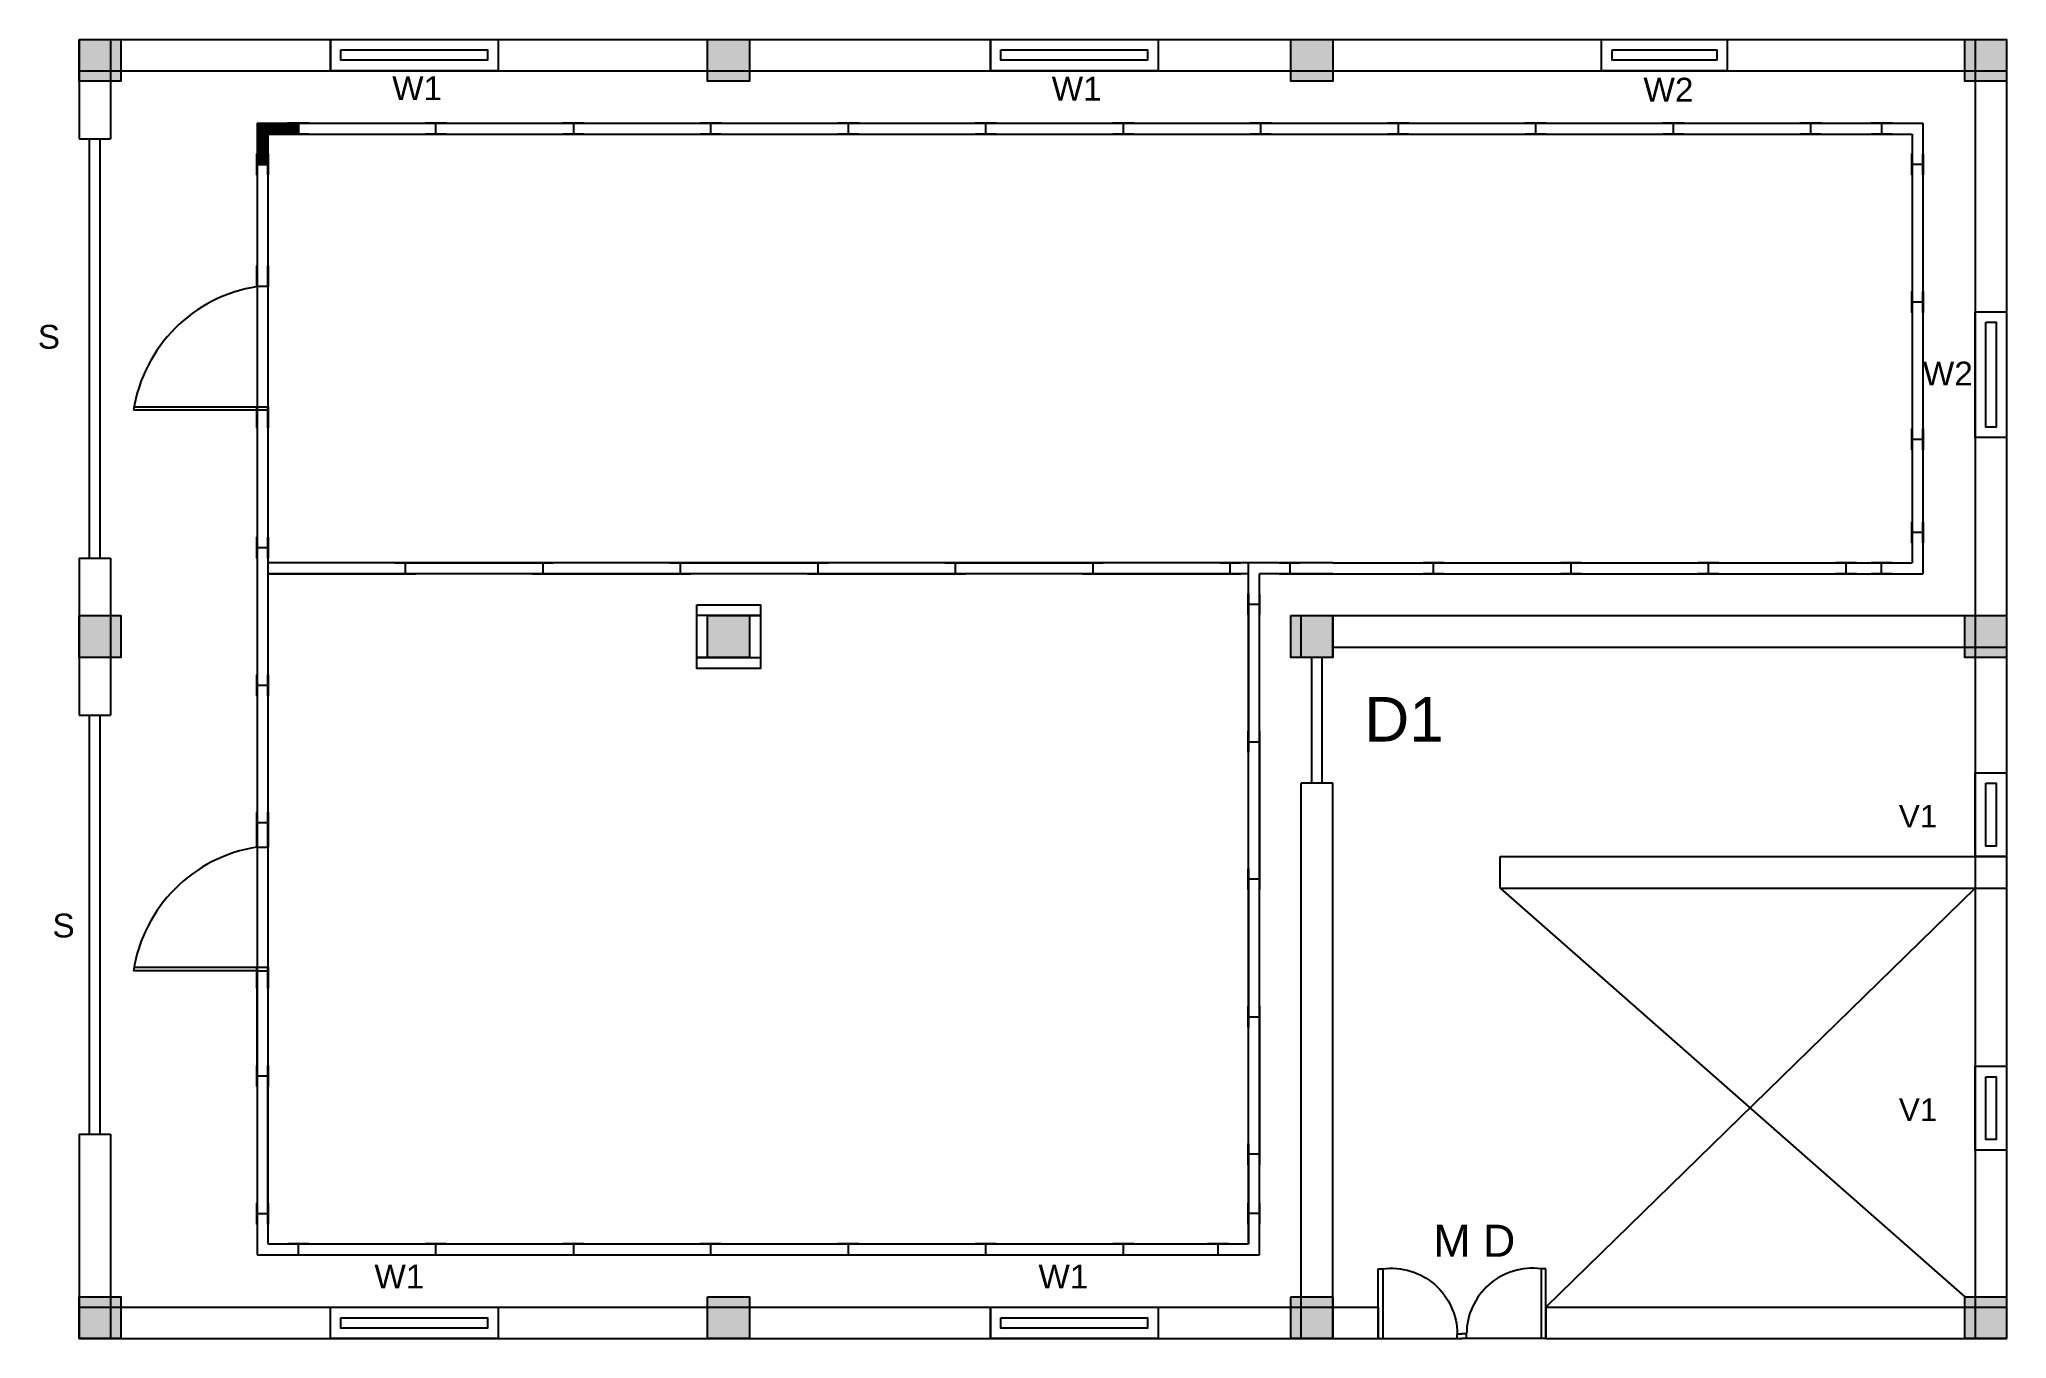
# Model space of a CAD drawing. Header units: millimetres. Extents: x -5757 to 4071, y -90348 to 1709.
# Drawn here: x 3507 to 4071, y -90348 to -89976 of the extents above.
import ezdxf

# ---------------------------------------------------------------- set-up
doc = ezdxf.new("R2010")
doc.units = ezdxf.units.MM
doc.header["$MEASUREMENT"] = 0
doc.styles.get("Standard").update_dxf_attribs({"font": 'arial.ttf'})

# ---------------------------------------------------------------- blocks, each defined once
blk = doc.blocks.new('door')
for p, q in [((365.48, -158.42), (335.48, -158.42)), ((335.48, -158.42), (335.48, -160.42)), ((335.48, -160.42), (365.48, -160.42)), ((365.48, -158.42), (365.48, -194.42)), ((365.48, -192.42), (363.48, -192.42)), ((363.48, -192.42), (363.48, -194.42))]:
    blk.add_line(p, q)
blk.add_arc((363.59, -164.07), 28.34, 172.58587, 269.78598)

msp = doc.modelspace()

# ---------------------------------------------------------------- hatches: boundary and pattern name
h = msp.add_hatch(color=256)
h.dxf.hatch_style = 1
h.paths.add_polyline_path([(3530.80372, -89976.20812), (3518.80372, -89976.20812), (3518.80372, -89988.20812), (3530.80372, -89988.20812)])
h = msp.add_hatch(color=256)
h.dxf.hatch_style = 1
h.paths.add_polyline_path([(3710.80372, -89976.20812), (3698.80372, -89976.20812), (3698.80372, -89988.20812), (3710.80372, -89988.20812)])
h = msp.add_hatch(color=256)
h.dxf.hatch_style = 1
h.paths.add_polyline_path([(3877.80372, -89976.20812), (3865.80372, -89976.20812), (3865.80372, -89988.20812), (3877.80372, -89988.20812)])
h = msp.add_hatch(color=256)
h.dxf.hatch_style = 1
h.paths.add_polyline_path([(4070.80372, -89976.20812), (4058.80372, -89976.20812), (4058.80372, -89988.20812), (4070.80372, -89988.20812)])
h = msp.add_hatch()
h.set_pattern_fill('INSUL', color=256)
h.set_pattern_definition([(360, (6323.54104, -91226.3244), (0, 0.375), []), (360, (6323.54104, -91226.1994), (0, 0.375), [0.125, -0.125]), (360, (6323.54104, -91226.0744), (0, 0.375), [0.125, -0.125])])
h.paths.add_polyline_path([(3572.90372, -90003.30812), (3581.61372, -90003.30812), (3581.61372, -90000.20812), (3569.80372, -90000.20812), (3569.80372, -90012.01812), (3572.90372, -90012.01812)])
h = msp.add_hatch(color=256)
h.dxf.hatch_style = 1
h.paths.add_polyline_path([(3530.80372, -90141.20812), (3518.80372, -90141.20812), (3518.80372, -90153.20812), (3530.80372, -90153.20812)])
h = msp.add_hatch(color=256)
h.dxf.hatch_style = 1
h.paths.add_polyline_path([(3710.80372, -90141.20812), (3698.80372, -90141.20812), (3698.80372, -90153.20812), (3710.80372, -90153.20812)])
h = msp.add_hatch(color=256)
h.dxf.hatch_style = 1
h.paths.add_polyline_path([(3877.80372, -90141.20812), (3865.80372, -90141.20812), (3865.80372, -90153.20812), (3877.80372, -90153.20812)])
h = msp.add_hatch(color=256)
h.dxf.hatch_style = 1
h.paths.add_polyline_path([(4070.80372, -90141.20812), (4058.80372, -90141.20812), (4058.80372, -90153.20812), (4070.80372, -90153.20812)])
h = msp.add_hatch(color=256)
h.dxf.hatch_style = 1
h.paths.add_polyline_path([(3530.80372, -90336.20812), (3518.80372, -90336.20812), (3518.80372, -90348.20812), (3530.80372, -90348.20812)])
h = msp.add_hatch(color=256)
h.dxf.hatch_style = 1
h.paths.add_polyline_path([(3710.80372, -90336.20812), (3698.80372, -90336.20812), (3698.80372, -90348.20812), (3710.80372, -90348.20812)])
h = msp.add_hatch(color=256)
h.dxf.hatch_style = 1
h.paths.add_polyline_path([(3877.80372, -90336.20812), (3865.80372, -90336.20812), (3865.80372, -90348.20812), (3877.80372, -90348.20812)])
h = msp.add_hatch(color=256)
h.dxf.hatch_style = 1
h.paths.add_polyline_path([(4070.80372, -90336.20812), (4058.80372, -90336.20812), (4058.80372, -90348.20812), (4070.80372, -90348.20812)])

# ---------------------------------------------------------------- linework, layer by layer
for p, q in [((3518.80372, -89976.20812, 627815.94764), (4070.80372, -89976.20812, 627815.94764)), ((3518.80372, -89976.20812, 627815.94764), (3518.80372, -90004.70812, 627815.94764)), ((3527.80372, -89976.20812, 627815.94764), (3527.80372, -90004.70812, 627815.94764)), ((3590.80372, -89976.20812, 627815.94764), (3590.80372, -89985.20812, 627815.94764)), ((3638.80372, -89976.20812, 627815.94764), (3638.80372, -89985.20812, 627815.94764)), ((3779.80372, -89976.20812, 627815.94764), (3779.80372, -89985.20812, 627815.94764)), ((3827.80372, -89976.20812, 627815.94764), (3827.80372, -89985.20812, 627815.94764)), ((4061.80372, -89976.20812, 627815.94764), (4061.80372, -90348.20812, 627815.94764)), ((4070.80372, -89976.20812, 627815.94764), (4070.80372, -90348.20812, 627815.94764)), ((3518.80372, -89985.20812, 627815.94764), (4070.80372, -89985.20812, 627815.94764)), ((3581.61372, -90000.20812, 627815.94764), (3581.61372, -90003.30812, 627815.94764)), ((3620.98372, -90003.30812, 627815.94764), (3620.98372, -90000.20812, 627815.94764)), ((3620.98372, -90000.20812, 627815.94764), (3660.35372, -90000.20812, 627815.94764)), ((3660.35372, -90000.20812, 627815.94764), (3660.35372, -90003.30812, 627815.94764)), ((3699.72372, -90003.30812, 627815.94764), (3699.72372, -90000.20812, 627815.94764)), ((3699.72372, -90000.20812, 627815.94764), (3739.09372, -90000.20812, 627815.94764)), ((3739.09372, -90000.20812, 627815.94764), (3739.09372, -90003.30812, 627815.94764)), ((3778.46372, -90003.30812, 627815.94764), (3778.46372, -90000.20812, 627815.94764)), ((3778.46372, -90000.20812, 627815.94764), (3817.83372, -90000.20812, 627815.94764)), ((3817.83372, -90000.20812, 627815.94764), (3817.83372, -90003.30812, 627815.94764)), ((3857.20372, -90003.30812, 627815.94764), (3857.20372, -90000.20812, 627815.94764)), ((3857.20372, -90000.20812, 627815.94764), (3896.57372, -90000.20812, 627815.94764)), ((3896.57372, -90000.20812, 627815.94764), (3896.57372, -90003.30812, 627815.94764)), ((3935.94372, -90003.30812, 627815.94764), (3935.94372, -90000.20812, 627815.94764)), ((3935.94372, -90000.20812, 627815.94764), (3975.31372, -90000.20812, 627815.94764)), ((3975.31372, -90000.20812, 627815.94764), (3975.31372, -90003.30812, 627815.94764)), ((4014.68372, -90003.30812, 627815.94764), (4014.68372, -90000.20812, 627815.94764)), ((4034.99372, -90000.20812, 627815.94764), (4034.99372, -90003.30812, 627815.94764)), ((3581.61372, -90003.30812, 627815.94764), (3620.98372, -90003.30812, 627815.94764)), ((3660.35372, -90003.30812, 627815.94764), (3699.72372, -90003.30812, 627815.94764)), ((3739.09372, -90003.30812, 627815.94764), (3778.46372, -90003.30812, 627815.94764)), ((3817.83372, -90003.30812, 627815.94764), (3857.20372, -90003.30812, 627815.94764)), ((3896.57372, -90003.30812, 627815.94764), (3935.94372, -90003.30812, 627815.94764)), ((3975.31372, -90003.30812, 627815.94764), (4014.68372, -90003.30812, 627815.94764)), ((3569.80372, -90012.01812, 627815.94764), (3572.90372, -90012.01812, 627815.94764)), ((4046.80372, -90012.01812, 627815.94764), (4043.70372, -90012.01812, 627815.94764)), ((3569.80372, -90045.30812, 627815.94764), (3569.80372, -90084.10812, 627815.94764)), ((3572.90372, -90047.00812, 627815.94764), (3569.80372, -90047.00812, 627815.94764)), ((3534.57125, -90081.40812, 627815.94764), (3572.90372, -90081.40812, 627815.94764)), ((3569.80372, -90082.40812, 627815.94764), (3534.40372, -90082.40812, 627815.94764)), ((3572.90372, -90082.40812, 627815.94764), (3569.80372, -90082.40812, 627815.94764)), ((3572.90372, -90082.40812, 627815.94764), (3572.90372, -90121.77812, 627815.94764)), ((4046.80372, -90117.39812, 627815.94764), (4043.70372, -90117.39812, 627815.94764)), ((3518.80372, -90124.70812, 627815.94764), (3518.80372, -90169.70812, 627815.94764)), ((3527.80372, -90124.70812, 627815.94764), (3527.80372, -90169.70812, 627815.94764)), ((3572.90372, -90121.77812, 627815.94764), (3569.80372, -90121.77812, 627815.94764)), ((3569.80372, -90121.77812, 627815.94764), (3569.80372, -90161.14812, 627815.94764)), ((3572.90372, -90126.10812, 627815.94764), (3572.90372, -90129.20812, 627815.94764)), ((3853.70372, -90129.20812, 627815.94764), (3853.70372, -90126.10812, 627815.94764)), ((3865.51372, -90126.10812, 627815.94764), (3865.51372, -90129.20812, 627815.94764)), ((3877.80372, -90126.10812, 627815.94764), (4043.70372, -90126.10812, 627815.94764)), ((4034.99372, -90129.20812, 627815.94764), (4034.99372, -90126.10812, 627815.94764)), ((3853.70372, -90189.20812, 627815.94764), (3853.70372, -90129.20812, 627815.94764)), ((3853.70372, -90321.10812, 627815.94764), (3853.70372, -90129.20812, 627815.94764)), ((3877.80372, -90129.20812, 627815.94764), (4046.80372, -90129.20812, 627815.94764)), ((3853.70372, -90137.91812, 627815.94764), (3856.80372, -90137.91812, 627815.94764)), ((3713.90372, -90141.20812, 627815.94764), (3695.70372, -90141.20812, 627815.94764)), ((3710.80372, -90141.20812, 627815.94764), (3713.90372, -90141.20812, 627815.94764)), ((3868.80372, -90153.20812, 627815.94764), (3868.80372, -90141.20812, 627815.94764)), ((3877.80372, -90153.20812, 627815.94764), (3877.80372, -90141.20812, 627815.94764)), ((3877.80372, -90141.20812, 627815.94764), (4070.80372, -90141.20812, 627815.94764)), ((3698.80372, -90153.20812, 627815.94764), (3695.70372, -90153.20812, 627815.94764)), ((3695.70372, -90153.20812, 627815.94764), (3713.90372, -90153.20812, 627815.94764)), ((3871.80039, -90189.20812, 627815.94764), (3871.80039, -90153.20812, 627815.94764)), ((3874.80039, -90189.20812, 627815.94764), (3874.80039, -90153.20812, 627815.94764)), ((3877.80372, -90150.20812, 627815.94764), (4070.80372, -90150.20812, 627815.94764)), ((3569.80372, -90161.14812, 627815.94764), (3572.90372, -90161.14812, 627815.94764)), ((3572.90372, -90161.14812, 627815.94764), (3572.90372, -90200.51812, 627815.94764)), ((3853.70372, -90321.10812, 627815.94764), (3853.70372, -90189.20812, 627815.94764)), ((3856.80372, -90324.20812, 627815.94764), (3856.80372, -90189.20812, 627815.94764)), ((3868.80372, -90348.20812, 627815.94764), (3868.80372, -90189.20812, 627815.94764)), ((3877.80372, -90189.20812, 627815.94764), (3868.80372, -90189.20812, 627815.94764)), ((3877.80372, -90348.20812, 627815.94764), (3877.80372, -90189.20812, 627815.94764)), ((3572.90372, -90200.51812, 627815.94764), (3569.80372, -90200.51812, 627815.94764)), ((3569.80372, -90207.45812, 627815.94764), (3572.90372, -90207.45812, 627815.94764)), ((3925.80372, -90219.20812, 627815.94764), (3925.80372, -90210.20812, 627815.94764)), ((3925.80372, -90210.20812, 627815.94764), (4070.80372, -90210.20812, 627815.94764)), ((3925.80372, -90219.20812, 627815.94764), (4070.80372, -90219.20812, 627815.94764)), ((3925.80372, -90219.20812, 627815.94764), (4058.80372, -90336.20812, 627815.94764)), ((4061.80372, -90219.20812, 627815.94764), (3938.80372, -90339.20812, 627815.94764)), ((3569.80372, -90242.85812, 627815.94764), (3534.40372, -90242.85812, 627815.94764)), ((3534.57125, -90241.85812, 627815.94764), (3572.90372, -90241.85812, 627815.94764)), ((3569.80372, -90242.85812, 627815.94764), (3572.90372, -90242.85812, 627815.94764)), ((3569.80372, -90273.02812, 627815.94764), (3569.80372, -90242.85812, 627815.94764)), ((3572.90372, -90273.02812, 627815.94764), (3569.80372, -90273.02812, 627815.94764)), ((3572.90372, -90312.39812, 627815.94764), (3572.90372, -90273.02812, 627815.94764)), ((3518.80372, -90289.70812, 627815.94764), (3518.80372, -90336.20812, 627815.94764)), ((3527.80372, -90289.70812, 627815.94764), (3527.80372, -90336.20812, 627815.94764)), ((3569.80372, -90312.39812, 627815.94764), (3572.90372, -90312.39812, 627815.94764)), ((3856.80372, -90312.39812, 627815.94764), (3853.70372, -90312.39812, 627815.94764)), ((3581.61372, -90324.20812, 627815.94764), (3581.61372, -90321.10812, 627815.94764)), ((3844.99372, -90324.20812, 627815.94764), (3844.99372, -90321.10812, 627815.94764)), ((3518.80372, -90336.20812, 627815.94764), (3518.80372, -90348.20812, 627815.94764)), ((3518.80372, -90339.20812, 627815.94764), (3890.80372, -90339.20812, 627815.94764)), ((3527.80372, -90336.20812, 627815.94764), (3527.80372, -90348.20812, 627815.94764)), ((3779.80372, -90339.20812, 627815.94764), (3779.80372, -90348.20812, 627815.94764)), ((3827.80372, -90339.20812, 627815.94764), (3827.80372, -90348.20812, 627815.94764)), ((3890.80372, -90339.20812, 627815.94764), (3890.80372, -90348.20812, 627815.94764)), ((3938.80372, -90339.20812, 627815.94764), (4070.80372, -90339.20812, 627815.94764)), ((3938.80372, -90339.20812, 627815.94764), (3938.80372, -90348.20812, 627815.94764)), ((3518.80372, -90348.20812, 627815.94764), (3890.80372, -90348.20812, 627815.94764)), ((3938.80372, -90348.20812, 627815.94764), (4070.80372, -90348.20812, 627815.94764))]:
    msp.add_line(p, q)
at = {"color": 3}
for p, q in [((3518.80372, -90004.70812, 627815.94764), (3527.80372, -90004.70812, 627815.94764)), ((3518.80372, -90124.70812, 627815.94764), (3527.80372, -90124.70812, 627815.94764)), ((3518.80372, -90169.70812, 627815.94764), (3527.80372, -90169.70812, 627815.94764)), ((3518.80372, -90289.70812, 627815.94764), (3527.80372, -90289.70812, 627815.94764))]:
    msp.add_line(p, q, dxfattribs=at)
at = {"elevation": 627815.94764}
for points in [[(3518.80372, -89976.20812), (3530.80372, -89976.20812), (3530.80372, -89988.20812), (3518.80372, -89988.20812)], [(3698.80372, -89976.20812), (3710.80372, -89976.20812), (3710.80372, -89988.20812), (3698.80372, -89988.20812)], [(3865.80372, -89976.20812), (3877.80372, -89976.20812), (3877.80372, -89988.20812), (3865.80372, -89988.20812)], [(4058.80372, -89976.20812), (4070.80372, -89976.20812), (4070.80372, -89988.20812), (4058.80372, -89988.20812)], [(3695.70372, -90138.10812), (3713.90372, -90138.10812), (3713.90372, -90156.30812), (3695.70372, -90156.30812)], [(3518.80372, -90141.20812), (3530.80372, -90141.20812), (3530.80372, -90153.20812), (3518.80372, -90153.20812)], [(3698.80372, -90141.20812), (3710.80372, -90141.20812), (3710.80372, -90153.20812), (3698.80372, -90153.20812)], [(3865.80372, -90141.20812), (3877.80372, -90141.20812), (3877.80372, -90153.20812), (3865.80372, -90153.20812)], [(4058.80372, -90141.20812), (4070.80372, -90141.20812), (4070.80372, -90153.20812), (4058.80372, -90153.20812)], [(3518.80372, -90336.20812), (3530.80372, -90336.20812), (3530.80372, -90348.20812), (3518.80372, -90348.20812)], [(3698.80372, -90336.20812), (3710.80372, -90336.20812), (3710.80372, -90348.20812), (3698.80372, -90348.20812)], [(3865.80372, -90336.20812), (3877.80372, -90336.20812), (3877.80372, -90348.20812), (3865.80372, -90348.20812)], [(4058.80372, -90336.20812), (4070.80372, -90336.20812), (4070.80372, -90348.20812), (4058.80372, -90348.20812)]]:
    msp.add_lwpolyline(points, close=True, dxfattribs=at)
at = {"color": 2, "elevation": 627815.94764}
for points in [[(3590.80372, -89976.20812), (3638.80372, -89976.20812), (3638.80372, -89985.20812), (3590.80372, -89985.20812)], [(3593.80372, -89979.20812), (3635.80372, -89979.20812), (3635.80372, -89982.20812), (3593.80372, -89982.20812)], [(3779.80372, -89976.20812), (3827.80372, -89976.20812), (3827.80372, -89985.20812), (3779.80372, -89985.20812)], [(3782.80372, -89979.20812), (3824.80372, -89979.20812), (3824.80372, -89982.20812), (3782.80372, -89982.20812)], [(3954.80372, -89976.20812), (3990.80372, -89976.20812), (3990.80372, -89985.20812), (3954.80372, -89985.20812)], [(3957.80372, -89979.20812), (3987.80372, -89979.20812), (3987.80372, -89982.20812), (3957.80372, -89982.20812)], [(4061.80372, -90054.20812), (4070.80372, -90054.20812), (4070.80372, -90090.20812), (4061.80372, -90090.20812)], [(4064.80372, -90057.20812), (4067.80372, -90057.20812), (4067.80372, -90087.20812), (4064.80372, -90087.20812)], [(4061.80372, -90186.20812), (4070.80372, -90186.20812), (4070.80372, -90210.20812), (4061.80372, -90210.20812)], [(4064.80372, -90189.20812), (4067.80372, -90189.20812), (4067.80372, -90207.20812), (4064.80372, -90207.20812)], [(4061.80372, -90270.20812), (4070.80372, -90270.20812), (4070.80372, -90294.20812), (4061.80372, -90294.20812)], [(4064.80372, -90273.20812), (4067.80372, -90273.20812), (4067.80372, -90291.20812), (4064.80372, -90291.20812)], [(3590.80372, -90339.20812), (3638.80372, -90339.20812), (3638.80372, -90348.20812), (3590.80372, -90348.20812)], [(3779.80372, -90339.20812), (3827.80372, -90339.20812), (3827.80372, -90348.20812), (3779.80372, -90348.20812)], [(3593.80372, -90342.20812), (3635.80372, -90342.20812), (3635.80372, -90345.20812), (3593.80372, -90345.20812)], [(3782.80372, -90342.20812), (3824.80372, -90342.20812), (3824.80372, -90345.20812), (3782.80372, -90345.20812)]]:
    msp.add_lwpolyline(points, close=True, dxfattribs=at)
at = {"elevation": 627815.94764}
for points in [[(3569.80372, -90000.20812), (3569.80372, -90324.20812)], [(3569.80372, -90000.20812), (4046.80372, -90000.20812)], [(3581.61372, -90000.20812), (3578.61372, -90000.20812), (3578.61372, -90000.14562), (3584.61372, -90000.14562), (3584.61372, -90000.20812), (3581.61372, -90000.20812)], [(3620.98372, -90000.20812), (3617.98372, -90000.20812), (3617.98372, -90000.14562), (3623.98372, -90000.14562), (3623.98372, -90000.20812), (3620.98372, -90000.20812)], [(3660.35372, -90000.20812), (3657.35372, -90000.20812), (3657.35372, -90000.14562), (3663.35372, -90000.14562), (3663.35372, -90000.20812), (3660.35372, -90000.20812)], [(3699.72372, -90000.20812), (3696.72372, -90000.20812), (3696.72372, -90000.14562), (3702.72372, -90000.14562), (3702.72372, -90000.20812), (3699.72372, -90000.20812)], [(3739.09372, -90000.20812), (3736.09372, -90000.20812), (3736.09372, -90000.14562), (3742.09372, -90000.14562), (3742.09372, -90000.20812), (3739.09372, -90000.20812)], [(3778.46372, -90000.20812), (3775.46372, -90000.20812), (3775.46372, -90000.14562), (3781.46372, -90000.14562), (3781.46372, -90000.20812), (3778.46372, -90000.20812)], [(3817.83372, -90000.20812), (3814.83372, -90000.20812), (3814.83372, -90000.14562), (3820.83372, -90000.14562), (3820.83372, -90000.20812), (3817.83372, -90000.20812)], [(3857.20372, -90000.20812), (3854.20372, -90000.20812), (3854.20372, -90000.14562), (3860.20372, -90000.14562), (3860.20372, -90000.20812), (3857.20372, -90000.20812)], [(3896.57372, -90000.20812), (3893.57372, -90000.20812), (3893.57372, -90000.14562), (3899.57372, -90000.14562), (3899.57372, -90000.20812), (3896.57372, -90000.20812)], [(3935.94372, -90000.20812), (3932.94372, -90000.20812), (3932.94372, -90000.14562), (3938.94372, -90000.14562), (3938.94372, -90000.20812), (3935.94372, -90000.20812)], [(3975.31372, -90000.20812), (3972.31372, -90000.20812), (3972.31372, -90000.14562), (3978.31372, -90000.14562), (3978.31372, -90000.20812), (3975.31372, -90000.20812)], [(4014.68372, -90000.20812), (4011.68372, -90000.20812), (4011.68372, -90000.14562), (4017.68372, -90000.14562), (4017.68372, -90000.20812), (4014.68372, -90000.20812)], [(4034.99372, -90000.20812), (4031.99372, -90000.20812), (4031.99372, -90000.14562), (4037.99372, -90000.14562), (4037.99372, -90000.20812), (4034.99372, -90000.20812)], [(4046.80372, -90000.20812), (4046.80372, -90129.20812)], [(3572.90372, -90003.30812), (3572.90372, -90126.10812)], [(3572.90372, -90003.30812), (4043.70372, -90003.30812)], [(3581.61372, -90003.37062), (3578.61372, -90003.37062), (3578.61372, -90003.30812), (3584.61372, -90003.30812), (3584.61372, -90003.37062), (3581.61372, -90003.37062)], [(3620.98372, -90003.37062), (3617.98372, -90003.37062), (3617.98372, -90003.30812), (3623.98372, -90003.30812), (3623.98372, -90003.37062), (3620.98372, -90003.37062)], [(3660.35372, -90003.37062), (3657.35372, -90003.37062), (3657.35372, -90003.30812), (3663.35372, -90003.30812), (3663.35372, -90003.37062), (3660.35372, -90003.37062)], [(3699.72372, -90003.37062), (3696.72372, -90003.37062), (3696.72372, -90003.30812), (3702.72372, -90003.30812), (3702.72372, -90003.37062), (3699.72372, -90003.37062)], [(3739.09372, -90003.37062), (3736.09372, -90003.37062), (3736.09372, -90003.30812), (3742.09372, -90003.30812), (3742.09372, -90003.37062), (3739.09372, -90003.37062)], [(3778.46372, -90003.37062), (3775.46372, -90003.37062), (3775.46372, -90003.30812), (3781.46372, -90003.30812), (3781.46372, -90003.37062), (3778.46372, -90003.37062)], [(3817.83372, -90003.37062), (3814.83372, -90003.37062), (3814.83372, -90003.30812), (3820.83372, -90003.30812), (3820.83372, -90003.37062), (3817.83372, -90003.37062)], [(3857.20372, -90003.37062), (3854.20372, -90003.37062), (3854.20372, -90003.30812), (3860.20372, -90003.30812), (3860.20372, -90003.37062), (3857.20372, -90003.37062)], [(3896.57372, -90003.37062), (3893.57372, -90003.37062), (3893.57372, -90003.30812), (3899.57372, -90003.30812), (3899.57372, -90003.37062), (3896.57372, -90003.37062)], [(3935.94372, -90003.37062), (3932.94372, -90003.37062), (3932.94372, -90003.30812), (3938.94372, -90003.30812), (3938.94372, -90003.37062), (3935.94372, -90003.37062)], [(3975.31372, -90003.37062), (3972.31372, -90003.37062), (3972.31372, -90003.30812), (3978.31372, -90003.30812), (3978.31372, -90003.37062), (3975.31372, -90003.37062)], [(4014.68372, -90003.37062), (4011.68372, -90003.37062), (4011.68372, -90003.30812), (4017.68372, -90003.30812), (4017.68372, -90003.37062), (4014.68372, -90003.37062)], [(4034.99372, -90003.37062), (4031.99372, -90003.37062), (4031.99372, -90003.30812), (4037.99372, -90003.30812), (4037.99372, -90003.37062), (4034.99372, -90003.37062)], [(4043.70372, -90003.30812), (4043.70372, -90126.10812)], [(3569.74122, -90012.01812), (3569.74122, -90009.01812), (3569.80372, -90009.01812), (3569.80372, -90015.01812), (3569.74122, -90015.01812), (3569.74122, -90012.01812)], [(3569.80372, -90012.01812), (3569.80372, -90051.38812)], [(3572.90372, -90012.01812), (3572.90372, -90009.01812), (3572.96622, -90009.01812), (3572.96622, -90015.01812), (3572.90372, -90015.01812), (3572.90372, -90012.01812)], [(4043.64122, -90012.01812), (4043.64122, -90009.01812), (4043.70372, -90009.01812), (4043.70372, -90015.01812), (4043.64122, -90015.01812), (4043.64122, -90012.01812)], [(4043.70372, -90012.01812), (4043.70372, -90051.38812), (4046.80372, -90051.38812), (4046.80372, -90090.75812), (4043.70372, -90090.75812), (4043.70372, -90126.10812)], [(4046.80372, -90012.01812), (4046.80372, -90009.01812), (4046.86622, -90009.01812), (4046.86622, -90015.01812), (4046.80372, -90015.01812), (4046.80372, -90012.01812)], [(3569.74122, -90044.00812), (3569.74122, -90041.00812), (3569.80372, -90041.00812), (3569.80372, -90047.00812), (3569.74122, -90047.00812), (3569.74122, -90044.00812)], [(3572.90372, -90044.00812), (3572.90372, -90041.00812), (3572.96622, -90041.00812), (3572.96622, -90047.00812), (3572.90372, -90047.00812), (3572.90372, -90044.00812)], [(4043.64122, -90051.38812), (4043.64122, -90048.38812), (4043.70372, -90048.38812), (4043.70372, -90054.38812), (4043.64122, -90054.38812), (4043.64122, -90051.38812)], [(4046.80372, -90051.38812), (4046.80372, -90048.38812), (4046.86622, -90048.38812), (4046.86622, -90054.38812), (4046.80372, -90054.38812), (4046.80372, -90051.38812)], [(3569.74122, -90084.40812), (3569.74122, -90081.40812), (3569.80372, -90081.40812), (3569.80372, -90087.40812), (3569.74122, -90087.40812), (3569.74122, -90084.40812)], [(3572.90372, -90084.40812), (3572.90372, -90081.40812), (3572.96622, -90081.40812), (3572.96622, -90087.40812), (3572.90372, -90087.40812), (3572.90372, -90084.40812)], [(4043.64122, -90090.75812), (4043.64122, -90087.75812), (4043.70372, -90087.75812), (4043.70372, -90093.75812), (4043.64122, -90093.75812), (4043.64122, -90090.75812)], [(4046.80372, -90090.75812), (4046.80372, -90087.75812), (4046.86622, -90087.75812), (4046.86622, -90093.75812), (4046.80372, -90093.75812), (4046.80372, -90090.75812)], [(4043.64122, -90117.39812), (4043.64122, -90114.39812), (4043.70372, -90114.39812), (4043.70372, -90120.39812), (4043.64122, -90120.39812), (4043.64122, -90117.39812)], [(4046.80372, -90117.39812), (4046.80372, -90114.39812), (4046.86622, -90114.39812), (4046.86622, -90120.39812), (4046.80372, -90120.39812), (4046.80372, -90117.39812)], [(3569.74122, -90121.77812), (3569.74122, -90118.77812), (3569.80372, -90118.77812), (3569.80372, -90124.77812), (3569.74122, -90124.77812), (3569.74122, -90121.77812)], [(3572.90372, -90121.77812), (3572.90372, -90118.77812), (3572.96622, -90118.77812), (3572.96622, -90124.77812), (3572.90372, -90124.77812), (3572.90372, -90121.77812)], [(3853.70372, -90126.10812), (3572.90372, -90126.10812)], [(3572.90372, -90129.20812), (3612.27372, -90129.20812), (3612.27372, -90126.10812), (3651.64372, -90126.10812), (3651.64372, -90129.20812), (3691.01372, -90129.20812), (3691.01372, -90126.10812), (3730.38372, -90126.10812), (3730.38372, -90129.20812), (3769.75372, -90129.20812), (3769.75372, -90126.10812), (3809.12372, -90126.10812), (3809.12372, -90129.20812), (3848.49372, -90129.20812), (3848.49372, -90126.10812)], [(3612.27372, -90126.10812), (3609.27372, -90126.10812), (3609.27372, -90126.04562), (3615.27372, -90126.04562), (3615.27372, -90126.10812), (3612.27372, -90126.10812)], [(3651.64372, -90126.10812), (3648.64372, -90126.10812), (3648.64372, -90126.04562), (3654.64372, -90126.04562), (3654.64372, -90126.10812), (3651.64372, -90126.10812)], [(3691.01372, -90126.10812), (3688.01372, -90126.10812), (3688.01372, -90126.04562), (3694.01372, -90126.04562), (3694.01372, -90126.10812), (3691.01372, -90126.10812)], [(3730.38372, -90126.10812), (3727.38372, -90126.10812), (3727.38372, -90126.04562), (3733.38372, -90126.04562), (3733.38372, -90126.10812), (3730.38372, -90126.10812)], [(3769.75372, -90126.10812), (3766.75372, -90126.10812), (3766.75372, -90126.04562), (3772.75372, -90126.04562), (3772.75372, -90126.10812), (3769.75372, -90126.10812)], [(3809.12372, -90126.10812), (3806.12372, -90126.10812), (3806.12372, -90126.04562), (3812.12372, -90126.04562), (3812.12372, -90126.10812), (3809.12372, -90126.10812)], [(3848.49372, -90126.10812), (3845.49372, -90126.10812), (3845.49372, -90126.04562), (3851.49372, -90126.04562), (3851.49372, -90126.10812), (3848.49372, -90126.10812)], [(3856.80372, -90126.10812), (3853.70372, -90126.10812)], [(3877.80372, -90126.10812), (3856.80372, -90126.10812)], [(3865.51372, -90126.10812), (3862.51372, -90126.10812), (3862.51372, -90126.04562), (3868.51372, -90126.04562), (3868.51372, -90126.10812), (3865.51372, -90126.10812)], [(3867.30372, -90129.20812), (3906.67372, -90129.20812), (3906.67372, -90126.10812), (3946.04372, -90126.10812), (3946.04372, -90129.20812), (3985.41372, -90129.20812), (3985.41372, -90126.10812), (4024.78372, -90126.10812), (4024.78372, -90129.20812), (4046.80372, -90129.20812)], [(3906.67372, -90126.10812), (3903.67372, -90126.10812), (3903.67372, -90126.04562), (3909.67372, -90126.04562), (3909.67372, -90126.10812), (3906.67372, -90126.10812)], [(3946.04372, -90126.10812), (3943.04372, -90126.10812), (3943.04372, -90126.04562), (3949.04372, -90126.04562), (3949.04372, -90126.10812), (3946.04372, -90126.10812)], [(3985.41372, -90126.10812), (3982.41372, -90126.10812), (3982.41372, -90126.04562), (3988.41372, -90126.04562), (3988.41372, -90126.10812), (3985.41372, -90126.10812)], [(4024.78372, -90126.10812), (4021.78372, -90126.10812), (4021.78372, -90126.04562), (4027.78372, -90126.04562), (4027.78372, -90126.10812), (4024.78372, -90126.10812)], [(4034.99372, -90126.10812), (4031.99372, -90126.10812), (4031.99372, -90126.04562), (4037.99372, -90126.04562), (4037.99372, -90126.10812), (4034.99372, -90126.10812)], [(3572.90372, -90129.20812), (3572.90372, -90321.10812)], [(3853.70372, -90129.20812), (3572.90372, -90129.20812)], [(3612.27372, -90129.27062), (3609.27372, -90129.27062), (3609.27372, -90129.20812), (3615.27372, -90129.20812), (3615.27372, -90129.27062), (3612.27372, -90129.27062)], [(3651.64372, -90129.27062), (3648.64372, -90129.27062), (3648.64372, -90129.20812), (3654.64372, -90129.20812), (3654.64372, -90129.27062), (3651.64372, -90129.27062)], [(3691.01372, -90129.27062), (3688.01372, -90129.27062), (3688.01372, -90129.20812), (3694.01372, -90129.20812), (3694.01372, -90129.27062), (3691.01372, -90129.27062)], [(3730.38372, -90129.27062), (3727.38372, -90129.27062), (3727.38372, -90129.20812), (3733.38372, -90129.20812), (3733.38372, -90129.27062), (3730.38372, -90129.27062)], [(3769.75372, -90129.27062), (3766.75372, -90129.27062), (3766.75372, -90129.20812), (3772.75372, -90129.20812), (3772.75372, -90129.27062), (3769.75372, -90129.27062)], [(3809.12372, -90129.27062), (3806.12372, -90129.27062), (3806.12372, -90129.20812), (3812.12372, -90129.20812), (3812.12372, -90129.27062), (3809.12372, -90129.27062)], [(3848.49372, -90129.27062), (3845.49372, -90129.27062), (3845.49372, -90129.20812), (3851.49372, -90129.20812), (3851.49372, -90129.27062), (3848.49372, -90129.27062)], [(3856.80372, -90189.20812), (3856.80372, -90129.20812)], [(3877.80372, -90129.20812), (3856.80372, -90129.20812)], [(3865.51372, -90129.27062), (3862.51372, -90129.27062), (3862.51372, -90129.20812), (3868.51372, -90129.20812), (3868.51372, -90129.27062), (3865.51372, -90129.27062)], [(3906.67372, -90129.27062), (3903.67372, -90129.27062), (3903.67372, -90129.20812), (3909.67372, -90129.20812), (3909.67372, -90129.27062), (3906.67372, -90129.27062)], [(3946.04372, -90129.27062), (3943.04372, -90129.27062), (3943.04372, -90129.20812), (3949.04372, -90129.20812), (3949.04372, -90129.27062), (3946.04372, -90129.27062)], [(3985.41372, -90129.27062), (3982.41372, -90129.27062), (3982.41372, -90129.20812), (3988.41372, -90129.20812), (3988.41372, -90129.27062), (3985.41372, -90129.27062)], [(4024.78372, -90129.27062), (4021.78372, -90129.27062), (4021.78372, -90129.20812), (4027.78372, -90129.20812), (4027.78372, -90129.27062), (4024.78372, -90129.27062)], [(4034.99372, -90129.27062), (4031.99372, -90129.27062), (4031.99372, -90129.20812), (4037.99372, -90129.20812), (4037.99372, -90129.27062), (4034.99372, -90129.27062)], [(3853.64122, -90137.91812), (3853.64122, -90134.91812), (3853.70372, -90134.91812), (3853.70372, -90140.91812), (3853.64122, -90140.91812), (3853.64122, -90137.91812)], [(3853.70372, -90137.91812), (3853.70372, -90177.28812), (3856.80372, -90177.28812), (3856.80372, -90216.65812), (3853.70372, -90216.65812), (3853.70372, -90256.02812), (3856.80372, -90256.02812), (3856.80372, -90295.39812), (3853.70372, -90295.39812), (3853.70372, -90321.10812)], [(3856.80372, -90137.91812), (3856.80372, -90134.91812), (3856.86622, -90134.91812), (3856.86622, -90140.91812), (3856.80372, -90140.91812), (3856.80372, -90137.91812)], [(3569.74122, -90161.14812), (3569.74122, -90158.14812), (3569.80372, -90158.14812), (3569.80372, -90164.14812), (3569.74122, -90164.14812), (3569.74122, -90161.14812)], [(3572.90372, -90161.14812), (3572.90372, -90158.14812), (3572.96622, -90158.14812), (3572.96622, -90164.14812), (3572.90372, -90164.14812), (3572.90372, -90161.14812)], [(3853.64122, -90177.28812), (3853.64122, -90174.28812), (3853.70372, -90174.28812), (3853.70372, -90180.28812), (3853.64122, -90180.28812), (3853.64122, -90177.28812)], [(3856.80372, -90177.28812), (3856.80372, -90174.28812), (3856.86622, -90174.28812), (3856.86622, -90180.28812), (3856.80372, -90180.28812), (3856.80372, -90177.28812)], [(3569.74122, -90200.51812), (3569.74122, -90197.51812), (3569.80372, -90197.51812), (3569.80372, -90203.51812), (3569.74122, -90203.51812), (3569.74122, -90200.51812)], [(3572.90372, -90200.51812), (3572.90372, -90197.51812), (3572.96622, -90197.51812), (3572.96622, -90203.51812), (3572.90372, -90203.51812), (3572.90372, -90200.51812)], [(3569.74122, -90204.45812), (3569.74122, -90201.45812), (3569.80372, -90201.45812), (3569.80372, -90207.45812), (3569.74122, -90207.45812), (3569.74122, -90204.45812)], [(3572.90372, -90204.45812), (3572.90372, -90201.45812), (3572.96622, -90201.45812), (3572.96622, -90207.45812), (3572.90372, -90207.45812), (3572.90372, -90204.45812)], [(3853.64122, -90216.65812), (3853.64122, -90213.65812), (3853.70372, -90213.65812), (3853.70372, -90219.65812), (3853.64122, -90219.65812), (3853.64122, -90216.65812)], [(3856.80372, -90216.65812), (3856.80372, -90213.65812), (3856.86622, -90213.65812), (3856.86622, -90219.65812), (3856.80372, -90219.65812), (3856.80372, -90216.65812)], [(3569.74122, -90244.85812), (3569.74122, -90241.85812), (3569.80372, -90241.85812), (3569.80372, -90247.85812), (3569.74122, -90247.85812), (3569.74122, -90244.85812)], [(3572.90372, -90244.85812), (3572.90372, -90241.85812), (3572.96622, -90241.85812), (3572.96622, -90247.85812), (3572.90372, -90247.85812), (3572.90372, -90244.85812)], [(3853.64122, -90256.02812), (3853.64122, -90253.02812), (3853.70372, -90253.02812), (3853.70372, -90259.02812), (3853.64122, -90259.02812), (3853.64122, -90256.02812)], [(3856.80372, -90256.02812), (3856.80372, -90253.02812), (3856.86622, -90253.02812), (3856.86622, -90259.02812), (3856.80372, -90259.02812), (3856.80372, -90256.02812)], [(3569.74122, -90273.02812), (3569.74122, -90270.02812), (3569.80372, -90270.02812), (3569.80372, -90276.02812), (3569.74122, -90276.02812), (3569.74122, -90273.02812)], [(3572.90372, -90273.02812), (3572.90372, -90270.02812), (3572.96622, -90270.02812), (3572.96622, -90276.02812), (3572.90372, -90276.02812), (3572.90372, -90273.02812)], [(3853.64122, -90295.39812), (3853.64122, -90292.39812), (3853.70372, -90292.39812), (3853.70372, -90298.39812), (3853.64122, -90298.39812), (3853.64122, -90295.39812)], [(3856.80372, -90295.39812), (3856.80372, -90292.39812), (3856.86622, -90292.39812), (3856.86622, -90298.39812), (3856.80372, -90298.39812), (3856.80372, -90295.39812)], [(3569.74122, -90312.39812), (3569.74122, -90309.39812), (3569.80372, -90309.39812), (3569.80372, -90315.39812), (3569.74122, -90315.39812), (3569.74122, -90312.39812)], [(3572.90372, -90312.39812), (3572.90372, -90309.39812), (3572.96622, -90309.39812), (3572.96622, -90315.39812), (3572.90372, -90315.39812), (3572.90372, -90312.39812)], [(3853.64122, -90312.39812), (3853.64122, -90309.39812), (3853.70372, -90309.39812), (3853.70372, -90315.39812), (3853.64122, -90315.39812), (3853.64122, -90312.39812)], [(3856.80372, -90312.39812), (3856.80372, -90309.39812), (3856.86622, -90309.39812), (3856.86622, -90315.39812), (3856.80372, -90315.39812), (3856.80372, -90312.39812)], [(3569.80372, -90324.20812), (3856.80372, -90324.20812)], [(3572.90372, -90321.10812), (3853.70372, -90321.10812)], [(3581.61372, -90321.10812), (3578.61372, -90321.10812), (3578.61372, -90321.04562), (3584.61372, -90321.04562), (3584.61372, -90321.10812), (3581.61372, -90321.10812)], [(3581.61372, -90324.27062), (3578.61372, -90324.27062), (3578.61372, -90324.20812), (3584.61372, -90324.20812), (3584.61372, -90324.27062), (3581.61372, -90324.27062)], [(3581.61372, -90324.20812), (3620.98372, -90324.20812), (3620.98372, -90321.10812), (3660.35372, -90321.10812), (3660.35372, -90324.20812), (3699.72372, -90324.20812), (3699.72372, -90321.10812), (3739.09372, -90321.10812), (3739.09372, -90324.20812), (3778.46372, -90324.20812), (3778.46372, -90321.10812), (3817.83372, -90321.10812), (3817.83372, -90324.20812), (3856.80372, -90324.20812)], [(3620.98372, -90321.10812), (3617.98372, -90321.10812), (3617.98372, -90321.04562), (3623.98372, -90321.04562), (3623.98372, -90321.10812), (3620.98372, -90321.10812)], [(3620.98372, -90324.27062), (3617.98372, -90324.27062), (3617.98372, -90324.20812), (3623.98372, -90324.20812), (3623.98372, -90324.27062), (3620.98372, -90324.27062)], [(3660.35372, -90321.10812), (3657.35372, -90321.10812), (3657.35372, -90321.04562), (3663.35372, -90321.04562), (3663.35372, -90321.10812), (3660.35372, -90321.10812)], [(3660.35372, -90324.27062), (3657.35372, -90324.27062), (3657.35372, -90324.20812), (3663.35372, -90324.20812), (3663.35372, -90324.27062), (3660.35372, -90324.27062)], [(3699.72372, -90321.10812), (3696.72372, -90321.10812), (3696.72372, -90321.04562), (3702.72372, -90321.04562), (3702.72372, -90321.10812), (3699.72372, -90321.10812)], [(3699.72372, -90324.27062), (3696.72372, -90324.27062), (3696.72372, -90324.20812), (3702.72372, -90324.20812), (3702.72372, -90324.27062), (3699.72372, -90324.27062)], [(3739.09372, -90321.10812), (3736.09372, -90321.10812), (3736.09372, -90321.04562), (3742.09372, -90321.04562), (3742.09372, -90321.10812), (3739.09372, -90321.10812)], [(3739.09372, -90324.27062), (3736.09372, -90324.27062), (3736.09372, -90324.20812), (3742.09372, -90324.20812), (3742.09372, -90324.27062), (3739.09372, -90324.27062)], [(3778.46372, -90321.10812), (3775.46372, -90321.10812), (3775.46372, -90321.04562), (3781.46372, -90321.04562), (3781.46372, -90321.10812), (3778.46372, -90321.10812)], [(3778.46372, -90324.27062), (3775.46372, -90324.27062), (3775.46372, -90324.20812), (3781.46372, -90324.20812), (3781.46372, -90324.27062), (3778.46372, -90324.27062)], [(3817.83372, -90321.10812), (3814.83372, -90321.10812), (3814.83372, -90321.04562), (3820.83372, -90321.04562), (3820.83372, -90321.10812), (3817.83372, -90321.10812)], [(3817.83372, -90324.27062), (3814.83372, -90324.27062), (3814.83372, -90324.20812), (3820.83372, -90324.20812), (3820.83372, -90324.27062), (3817.83372, -90324.27062)], [(3844.99372, -90321.10812), (3841.99372, -90321.10812), (3841.99372, -90321.04562), (3847.99372, -90321.04562), (3847.99372, -90321.10812), (3844.99372, -90321.10812)], [(3844.99372, -90324.27062), (3841.99372, -90324.27062), (3841.99372, -90324.20812), (3847.99372, -90324.20812), (3847.99372, -90324.27062), (3844.99372, -90324.27062)]]:
    msp.add_lwpolyline(points, dxfattribs=at)
at = {"color": 3, "elevation": 627815.94764}
for points in [[(3521.80372, -90124.70812), (3521.80372, -90004.70812)], [(3524.80372, -90004.70812), (3524.80372, -90124.70812)], [(3521.80372, -90289.70812), (3521.80372, -90169.70812)], [(3524.80372, -90169.70812), (3524.80372, -90289.70812)]]:
    msp.add_lwpolyline(points, dxfattribs=at)
for centre in [(3576.31043, -90088.91484, 627815.94764), (3576.31043, -90249.36484, 627815.94764)]:
    msp.add_arc(centre, 42.40884, 98.8256518, 171.1743482)

# ---------------------------------------------------------------- block references
at = {"color": 6, "yscale": 0.6666666666666666, "zscale": 0.6666666666666666}
for p, xscale, rotation in [((3785.19247, -90104.55183, 627815.94764), -0.6666666666666666, 90), ((4044.41497, -90104.55183, 627815.94764), 0.6666666666666666, 270)]:
    msp.add_blockref('door', p, dxfattribs=dict(at, xscale=xscale, rotation=rotation))

# ---------------------------------------------------------------- texts
for s, height, p in [('W1', 6.82668, (3608.47284, -89993.61375, 627815.94764)), ('W1', 6.82668, (3797.33835, -89993.72306, 627815.94764)), ('W2', 6.82668, (3966.79806, -89994.03943, 627815.94764)), ('S', 6.82668, (3507.00566, -90064.78255, 627815.94764)), ('W2', 6.82668, (4046.80372, -90075.30228, 627815.94764)), ('D1', 12.751706, (3886.86611, -90177.24335, 627815.94764)), ('V1', 6.456626, (4039.93034, -90201.86053, 627815.94764)), ('S', 6.82668, (3511.19855, -90233.33912, 627815.94764)), ('V1', 6.456626, (4039.93034, -90285.89785, 627815.94764)), ('M D', 9.164999, (3906.61867, -90324.76423, 627815.94764)), ('W1', 6.82668, (3603.38096, -90333.84625, 627815.94764)), ('W1', 6.82668, (3793.54927, -90333.84625, 627815.94764))]:
    msp.add_text(s, height=height).set_placement(p)

doc.saveas('drawing.dxf')
